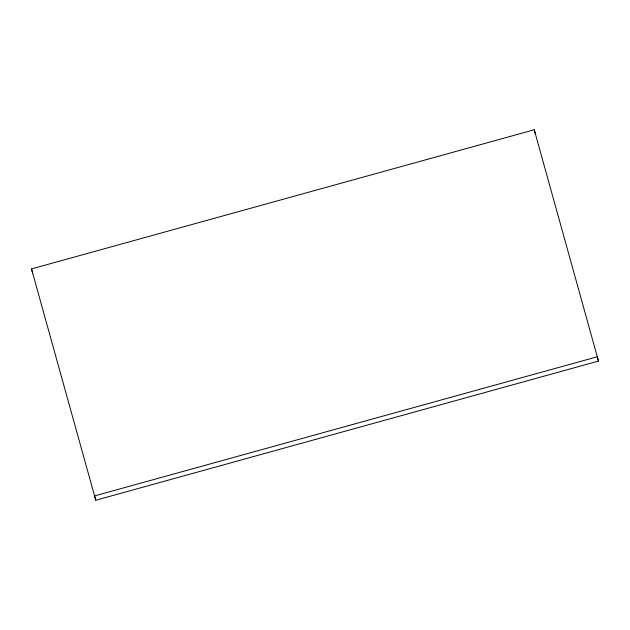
<?xml version="1.0" encoding="UTF-8"?>
<svg xmlns="http://www.w3.org/2000/svg" width="630" height="630" viewBox="0 0 630 630"><rect width="100%" height="100%" fill="white"/><g stroke="black" fill="none" stroke-linecap="round" stroke-linejoin="round"><path stroke-width="0.94" d="M31.5 268.916L534.232 129.764L598.5 361.084L95.768 500.236L31.5 268.916L32.673 273.231M598.5 361.084L597.327 356.769L94.594 495.912L95.768 500.236M534.232 129.764L535.405 134.088"/></g></svg>
